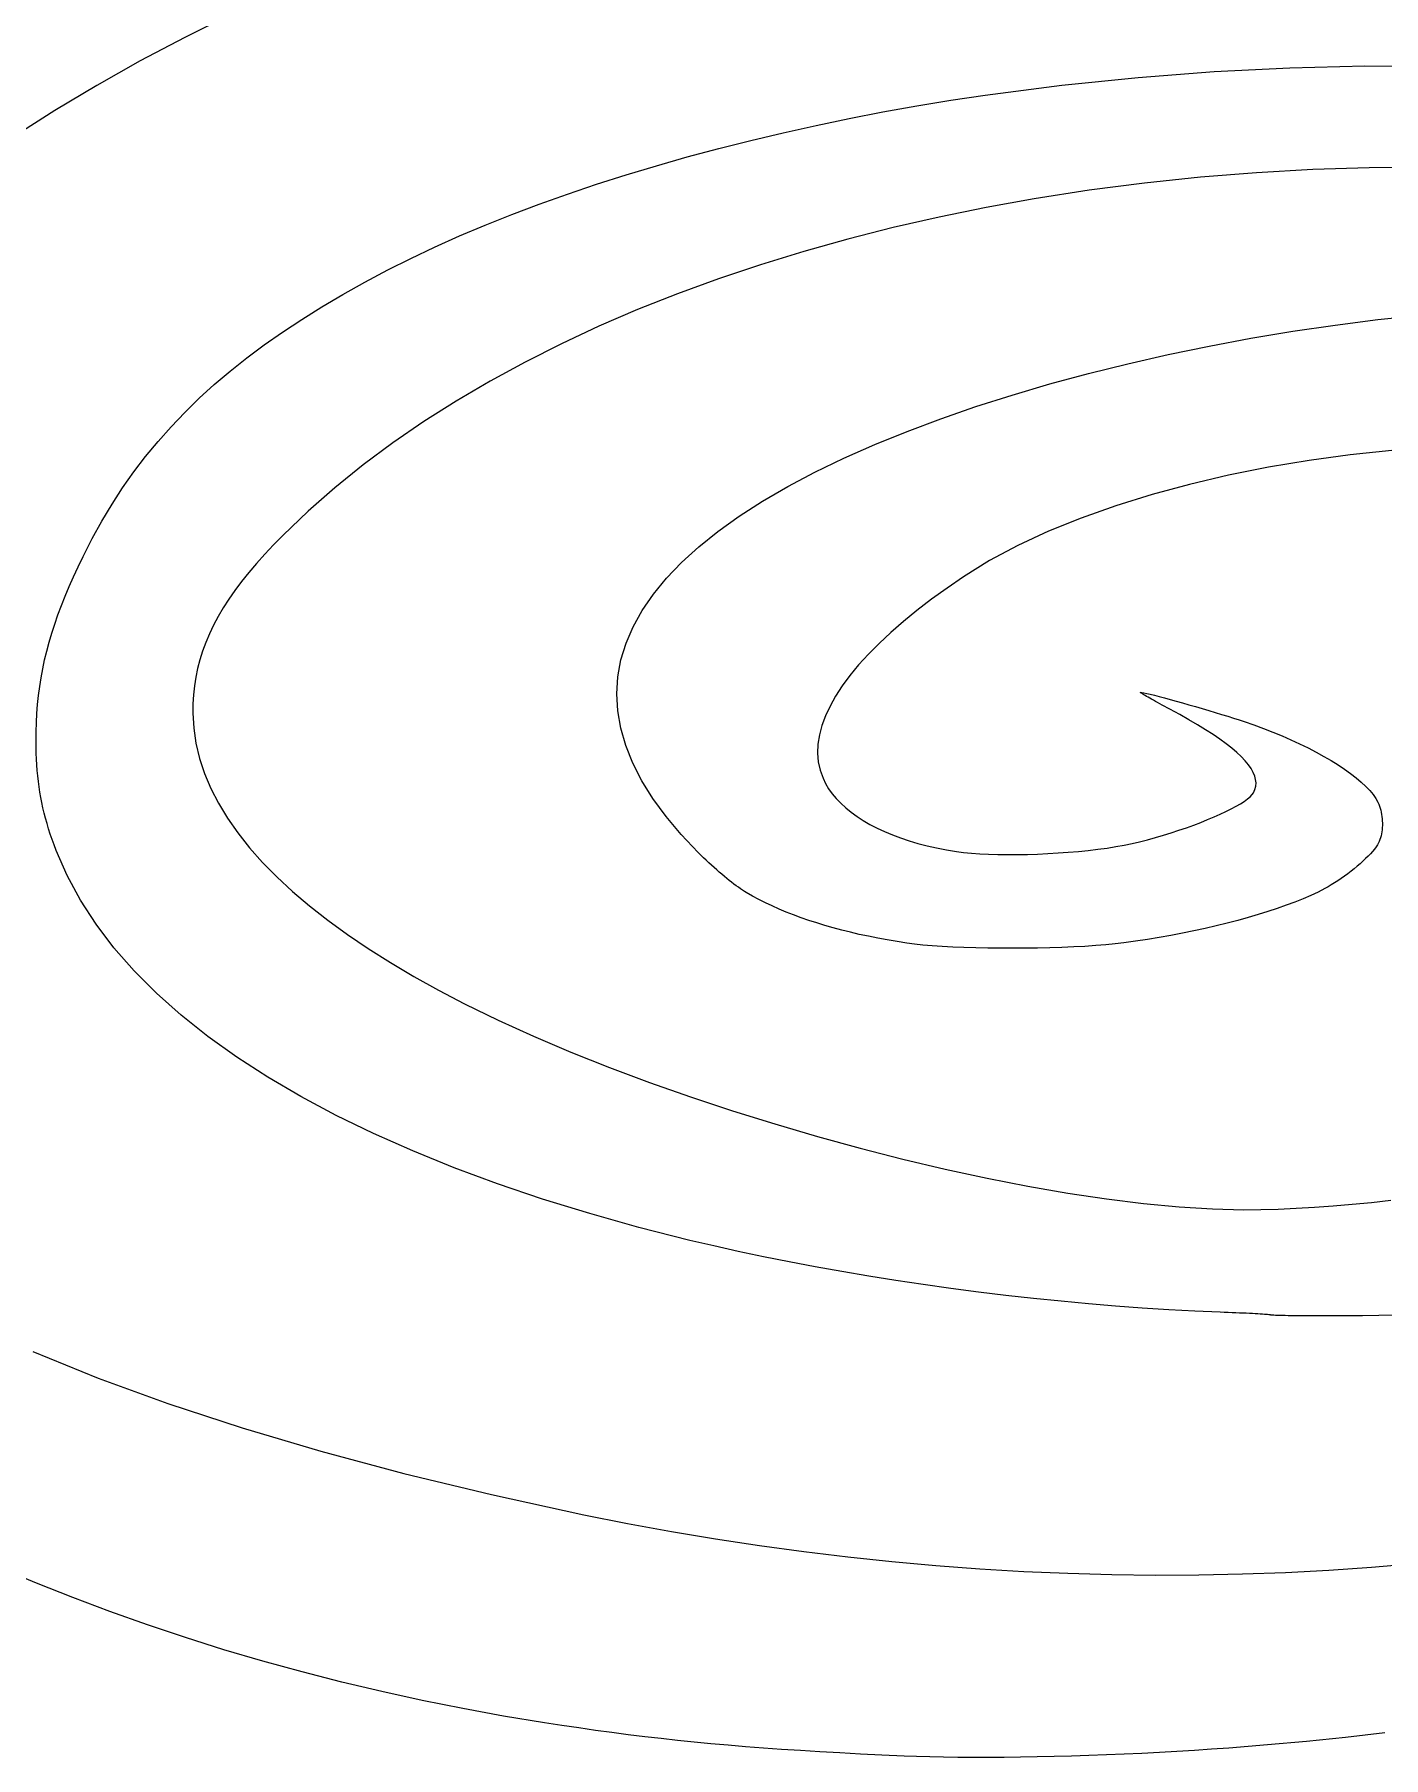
# Model space of a CAD drawing. Header units: metres. Extents: x -106 to 107, y -104 to 107.
# Drawn here: x -19.79 to 4.73, y -33.07 to -1.75 of the extents above; entities that cross this region are included whole.
import ezdxf

# ---------------------------------------------------------------- set-up
doc = ezdxf.new("R2010")
doc.units = ezdxf.units.M

msp = doc.modelspace()

# ---------------------------------------------------------------- linework, layer by layer
for p, q in [((-16.2295, -1.39548), (-17.0594, -1.8074)), ((-17.0594, -1.8074), (-17.8685, -2.23555)), ((-17.8685, -2.23555), (-18.6554, -2.67917)), ((0.26653, -2.53325), (1.6501, -2.42764)), ((1.6501, -2.42764), (3.02538, -2.35864)), ((3.02538, -2.35864), (4.38875, -2.32581)), ((4.38875, -2.32581), (5.73654, -2.32866)), ((-18.6554, -2.67917), (-19.4187, -3.13742)), ((-2.51096, -2.85619), (-1.12169, -2.67595)), ((-1.12169, -2.67595), (0.26653, -2.53325)), ((-4.37129, -3.16254), (-3.75545, -3.05232)), ((-3.75545, -3.05232), (-3.13506, -2.95015)), ((-3.13506, -2.95015), (-2.51096, -2.85619)), ((-19.4187, -3.13742), (-20.157, -3.60956)), ((-6.18359, -3.53883), (-5.58617, -3.40602)), ((-5.58617, -3.40602), (-4.98181, -3.28052)), ((-4.98181, -3.28052), (-4.37129, -3.16254)), ((-7.35437, -3.82544), (-6.77325, -3.67871)), ((-6.77325, -3.67871), (-6.18359, -3.53883)), ((-8.48772, -4.1384), (-7.92613, -3.97873)), ((-7.92613, -3.97873), (-7.35437, -3.82544)), ((-9.57716, -4.47588), (-9.03833, -4.30418)), ((-9.03833, -4.30418), (-8.48772, -4.1384)), ((1.39931, -4.34767), (0.38426, -4.45335)), ((2.41939, -4.26657), (1.39931, -4.34767)), ((3.44212, -4.20985), (2.41939, -4.26657)), ((4.46515, -4.17738), (3.44212, -4.20985)), ((5.48613, -4.16893), (4.46515, -4.17738)), ((-10.6163, -4.83595), (-10.1034, -4.6532)), ((-10.1034, -4.6532), (-9.57716, -4.47588)), ((-0.62338, -4.58379), (-1.62128, -4.73917)), ((0.38426, -4.45335), (-0.62338, -4.58379)), ((-11.115, -5.02388), (-10.6163, -4.83595)), ((-2.49254, -4.89664), (-3.34761, -5.07137)), ((-1.62128, -4.73917), (-2.49254, -4.89664)), ((-12.0666, -5.41437), (-11.5987, -5.21677)), ((-11.5987, -5.21677), (-11.115, -5.02388)), ((-4.1859, -5.26309), (-5.00677, -5.47153)), ((-3.34761, -5.07137), (-4.1859, -5.26309)), ((-12.9517, -5.82274), (-12.5178, -5.61642)), ((-12.5178, -5.61642), (-12.0666, -5.41437)), ((-5.00677, -5.47153), (-5.80963, -5.69641)), ((-13.3674, -6.03305), (-12.9517, -5.82274)), ((-6.59389, -5.93744), (-7.35889, -6.19438)), ((-5.80963, -5.69641), (-6.59389, -5.93744)), ((-14.1839, -6.4801), (-13.7846, -6.25609)), ((-13.7846, -6.25609), (-13.3674, -6.03305)), ((-7.35889, -6.19438), (-8.10406, -6.46693)), ((-14.5658, -6.70555), (-14.1839, -6.4801)), ((-8.10406, -6.46693), (-8.82877, -6.75484)), ((-14.9308, -6.93298), (-14.5658, -6.70555)), ((-8.82877, -6.75484), (-9.53241, -7.05783)), ((4.62482, -6.93668), (5.40334, -6.85381)), ((-15.6124, -7.39569), (-15.2795, -7.16286)), ((-15.2795, -7.16286), (-14.9308, -6.93298)), ((-9.53241, -7.05783), (-10.2144, -7.3756)), ((2.31357, -7.27521), (3.07793, -7.14793)), ((3.07793, -7.14793), (3.84901, -7.03491)), ((3.84901, -7.03491), (4.62482, -6.93668)), ((-15.93, -7.63194), (-15.6124, -7.39569)), ((-10.2144, -7.3756), (-10.8741, -7.70789)), ((0.81302, -7.57018), (1.55794, -7.41615)), ((1.55794, -7.41615), (2.31357, -7.27521)), ((-16.2328, -7.87213), (-15.93, -7.63194)), ((-10.8741, -7.70789), (-11.5108, -8.05444)), ((-0.63664, -7.91531), (0.08083, -7.73676)), ((0.08083, -7.73676), (0.81302, -7.57018)), ((-16.7962, -8.36629), (-16.5213, -8.11674)), ((-16.5213, -8.11674), (-16.2328, -7.87213)), ((-11.5108, -8.05444), (-12.1241, -8.41498)), ((-2.01944, -8.30606), (-1.3374, -8.10527)), ((-1.3374, -8.10527), (-0.63664, -7.91531)), ((-17.0579, -8.62123), (-16.7962, -8.36629)), ((-12.1241, -8.41498), (-12.7133, -8.78922)), ((-2.68077, -8.51715), (-2.01944, -8.30606)), ((-17.3069, -8.88208), (-17.0579, -8.62123)), ((-3.93327, -8.96788), (-3.31937, -8.73793)), ((-3.31937, -8.73793), (-2.68077, -8.51715)), ((-17.5437, -9.14932), (-17.3069, -8.88208)), ((-12.7133, -8.78922), (-13.2777, -9.17688)), ((-4.52045, -9.20641), (-3.93327, -8.96788)), ((-17.769, -9.42346), (-17.5437, -9.14932)), ((-13.2777, -9.17688), (-13.8168, -9.5777)), ((-5.07892, -9.45296), (-4.52045, -9.20641)), ((4.87811, -9.31422), (4.12181, -9.39424)), ((-18.1867, -9.99437), (-17.9831, -9.70499)), ((-17.9831, -9.70499), (-17.769, -9.42346)), ((-13.8168, -9.5777), (-14.33, -9.99139)), ((-6.1017, -9.96783), (-5.60666, -9.70695)), ((-5.60666, -9.70695), (-5.07892, -9.45296)), ((2.63344, -9.62013), (1.90904, -9.76485)), ((3.3723, -9.49641), (2.63344, -9.62013)), ((4.12181, -9.39424), (3.3723, -9.49641)), ((-18.3802, -10.2921), (-18.1867, -9.99437)), ((-14.33, -9.99139), (-14.8165, -10.4177)), ((-6.56203, -10.235), (-6.1017, -9.96783)), ((1.20294, -9.92995), (0.51897, -10.1149)), ((1.90904, -9.76485), (1.20294, -9.92995)), ((-18.5642, -10.5988), (-18.3802, -10.2921)), ((-6.98566, -10.508), (-6.56203, -10.235)), ((-0.13905, -10.319), (-0.7673, -10.5419)), ((0.51897, -10.1149), (-0.13905, -10.319)), ((-18.7392, -10.9148), (-18.5642, -10.5988)), ((-14.8165, -10.4177), (-15.2759, -10.8564)), ((-7.37003, -10.7842), (-6.98566, -10.508)), ((-0.7673, -10.5419), (-1.36197, -10.7827)), ((-18.9058, -11.2406), (-18.7392, -10.9148)), ((-15.2759, -10.8564), (-15.446, -11.0296)), ((-7.71793, -11.0643), (-7.37003, -10.7842)), ((-1.36197, -10.7827), (-1.91919, -11.0411)), ((-18.9953, -11.4266), (-18.9058, -11.2406)), ((-15.6058, -11.1998), (-15.7556, -11.3673)), ((-15.446, -11.0296), (-15.6058, -11.1998)), ((-8.02934, -11.3479), (-7.71793, -11.0643)), ((-1.91919, -11.0411), (-2.43517, -11.3164)), ((-19.0795, -11.6084), (-18.9953, -11.4266)), ((-15.8955, -11.5325), (-16.0257, -11.6955)), ((-15.7556, -11.3673), (-15.8955, -11.5325)), ((-8.30426, -11.6351), (-8.02934, -11.3479)), ((-2.43517, -11.3164), (-2.90605, -11.6081)), ((-19.2316, -11.9614), (-19.1582, -11.7866)), ((-19.1582, -11.7866), (-19.0795, -11.6084)), ((-16.1462, -11.8566), (-16.2574, -12.0163)), ((-16.0257, -11.6955), (-16.1462, -11.8566)), ((-8.54265, -11.9258), (-8.30426, -11.6351)), ((-3.20538, -11.8139), (-3.48756, -12.0187)), ((-2.90605, -11.6081), (-3.20538, -11.8139)), ((-19.3629, -12.3024), (-19.2998, -12.1332)), ((-19.2998, -12.1332), (-19.2316, -11.9614)), ((-16.3592, -12.1747), (-16.4519, -12.3322)), ((-16.2574, -12.0163), (-16.3592, -12.1747)), ((-8.74452, -12.2197), (-8.54265, -11.9258)), ((-3.48756, -12.0187), (-3.75244, -12.2222)), ((-19.4742, -12.6342), (-19.421, -12.4693)), ((-19.421, -12.4693), (-19.3629, -12.3024)), ((-16.5356, -12.4891), (-16.6105, -12.6456)), ((-16.4519, -12.3322), (-16.5356, -12.4891)), ((-9.03859, -12.8171), (-8.90984, -12.5169)), ((-8.90984, -12.5169), (-8.74452, -12.2197)), ((-3.99985, -12.4241), (-4.22963, -12.6243)), ((-3.75244, -12.2222), (-3.99985, -12.4241)), ((-19.5661, -12.9599), (-19.5225, -12.7977)), ((-19.5225, -12.7977), (-19.4742, -12.6342)), ((-16.6766, -12.8021), (-16.7342, -12.9588)), ((-16.6105, -12.6456), (-16.6766, -12.8021)), ((-9.13078, -13.1203), (-9.03859, -12.8171)), ((-4.44165, -12.8226), (-4.63574, -13.0187)), ((-4.22963, -12.6243), (-4.44165, -12.8226)), ((-19.6394, -13.2822), (-19.605, -13.1213)), ((-19.605, -13.1213), (-19.5661, -12.9599)), ((-16.7835, -13.1161), (-16.8244, -13.2742)), ((-16.7342, -12.9588), (-16.7835, -13.1161)), ((-9.18639, -13.4264), (-9.13078, -13.1203)), ((-4.63574, -13.0187), (-4.81177, -13.2124)), ((-19.6948, -13.6041), (-19.6693, -13.4431)), ((-19.6693, -13.4431), (-19.6394, -13.2822)), ((-16.8573, -13.4334), (-16.8822, -13.5941)), ((-16.8244, -13.2742), (-16.8573, -13.4334)), ((-9.20538, -13.7352), (-9.18639, -13.4264)), ((-4.96957, -13.4034), (-5.10901, -13.5917)), ((-4.81177, -13.2124), (-4.96957, -13.4034)), ((-19.7332, -13.9285), (-19.7161, -13.7658)), ((-19.7161, -13.7658), (-19.6948, -13.6041)), ((-16.8993, -13.7565), (-16.9088, -13.9209)), ((-16.8822, -13.5941), (-16.8993, -13.7565)), ((-9.18776, -14.0467), (-9.20538, -13.7352)), ((-5.22992, -13.7769), (-5.33215, -13.9589)), ((-5.10901, -13.5917), (-5.22992, -13.7769)), ((0.30887, -13.7083), (0.31111, -13.7072)), ((0.3105, -13.7114), (0.30887, -13.7083)), ((0.31587, -13.7164), (0.3105, -13.7114)), ((0.31111, -13.7072), (0.33305, -13.7095)), ((0.32484, -13.7233), (0.31587, -13.7164)), ((0.33731, -13.7319), (0.32484, -13.7233)), ((0.33305, -13.7095), (0.37051, -13.7166)), ((0.35307, -13.7422), (0.33731, -13.7319)), ((0.37204, -13.7541), (0.35307, -13.7422)), ((0.37051, -13.7166), (0.42218, -13.7282)), ((0.39403, -13.7675), (0.37204, -13.7541)), ((0.41893, -13.7823), (0.39403, -13.7675)), ((0.42218, -13.7282), (0.48674, -13.7438)), ((0.48674, -13.7438), (0.56285, -13.763)), ((0.56285, -13.763), (0.64919, -13.7856)), ((-19.7461, -14.0925), (-19.7332, -13.9285)), ((-16.9088, -13.9209), (-16.9108, -14.0876)), ((-16.9108, -14.0876), (-16.8954, -14.3618)), ((-9.13353, -14.3607), (-9.18776, -14.0467)), ((-5.33215, -13.9589), (-5.41556, -14.1374)), ((0.44659, -13.7985), (0.41893, -13.7823)), ((0.47688, -13.816), (0.44659, -13.7985)), ((0.50964, -13.8346), (0.47688, -13.816)), ((0.54477, -13.8544), (0.50964, -13.8346)), ((0.58209, -13.8752), (0.54477, -13.8544)), ((0.62147, -13.8969), (0.58209, -13.8752)), ((0.66278, -13.9195), (0.62147, -13.8969)), ((0.64919, -13.7856), (0.74443, -13.8112)), ((0.70586, -13.9429), (0.66278, -13.9195)), ((0.7506, -13.9669), (0.70586, -13.9429)), ((0.74443, -13.8112), (0.84728, -13.8392)), ((0.79683, -13.9917), (0.7506, -13.9669)), ((0.84444, -14.0169), (0.79683, -13.9917)), ((1.02306, -14.113), (0.84444, -14.0169)), ((0.84728, -13.8392), (0.95637, -13.8695)), ((0.95637, -13.8695), (1.07042, -13.9016)), ((1.07042, -13.9016), (1.18808, -13.9351)), ((1.18808, -13.9351), (1.30804, -13.9697)), ((1.30804, -13.9697), (1.42897, -14.0049)), ((1.42897, -14.0049), (1.54955, -14.0405)), ((1.54955, -14.0405), (1.66847, -14.076)), ((1.66847, -14.076), (1.78438, -14.1111)), ((-19.7602, -14.4259), (-19.7551, -14.2581)), ((-19.7551, -14.2581), (-19.7461, -14.0925)), ((-16.8954, -14.3618), (-16.855, -14.6357)), ((-9.04263, -14.6771), (-9.13353, -14.3607)), ((-5.47998, -14.3122), (-5.52528, -14.4831)), ((-5.41556, -14.1374), (-5.47998, -14.3122)), ((1.19075, -14.2068), (1.02306, -14.113)), ((1.34752, -14.2984), (1.19075, -14.2068)), ((1.49341, -14.3878), (1.34752, -14.2984)), ((1.62842, -14.4749), (1.49341, -14.3878)), ((1.78438, -14.1111), (1.896, -14.1453)), ((1.896, -14.1453), (2.00197, -14.1784)), ((2.00197, -14.1784), (2.10095, -14.2099)), ((2.10095, -14.2099), (2.19168, -14.2395)), ((2.19168, -14.2395), (2.36905, -14.3003)), ((2.36905, -14.3003), (2.54346, -14.3641)), ((2.54346, -14.3641), (2.71443, -14.4308)), ((-19.7614, -14.596), (-19.7602, -14.4259)), ((-19.7602, -14.7067), (-19.7614, -14.596)), ((-19.7575, -14.8149), (-19.7602, -14.7067)), ((-16.855, -14.6357), (-16.7896, -14.9091)), ((-8.9151, -14.9958), (-9.04263, -14.6771)), ((-5.5513, -14.6499), (-5.55789, -14.8123)), ((-5.52528, -14.4831), (-5.5513, -14.6499)), ((1.75258, -14.5599), (1.62842, -14.4749)), ((1.86591, -14.6427), (1.75258, -14.5599)), ((1.96844, -14.7234), (1.86591, -14.6427)), ((2.71443, -14.4308), (2.88148, -14.4999)), ((2.88148, -14.4999), (3.04413, -14.5713)), ((3.04413, -14.5713), (3.20189, -14.6445)), ((3.20189, -14.6445), (3.35428, -14.7194)), ((-19.7531, -14.921), (-19.7575, -14.8149)), ((-19.747, -15.025), (-19.7531, -14.921)), ((-19.7393, -15.1272), (-19.747, -15.025)), ((-16.7896, -14.9091), (-16.6995, -15.1819)), ((-8.7509, -15.3167), (-8.9151, -14.9958)), ((-5.55789, -14.8123), (-5.54489, -14.9702)), ((-5.54489, -14.9702), (-5.51218, -15.1233)), ((2.0602, -14.8019), (1.96844, -14.7234)), ((2.14119, -14.8784), (2.0602, -14.8019)), ((2.21146, -14.9528), (2.14119, -14.8784)), ((2.27103, -15.0251), (2.21146, -14.9528)), ((2.31989, -15.0954), (2.27103, -15.0251)), ((3.35428, -14.7194), (3.50079, -14.7957)), ((3.50079, -14.7957), (3.64096, -14.8729)), ((3.64096, -14.8729), (3.77429, -14.9509)), ((3.77429, -14.9509), (3.90031, -15.0294)), ((3.90031, -15.0294), (4.01854, -15.108)), ((-19.7299, -15.2278), (-19.7393, -15.1272)), ((-19.7186, -15.3269), (-19.7299, -15.2278)), ((-19.7056, -15.4249), (-19.7186, -15.3269)), ((-16.6995, -15.1819), (-16.5846, -15.454)), ((-8.55, -15.6396), (-8.7509, -15.3167)), ((-5.51218, -15.1233), (-5.45955, -15.2714)), ((-5.45955, -15.2714), (-5.41318, -15.3671)), ((2.35809, -15.1638), (2.31989, -15.0954)), ((2.38567, -15.2301), (2.35809, -15.1638)), ((2.40262, -15.2945), (2.38567, -15.2301)), ((2.40898, -15.357), (2.40262, -15.2945)), ((4.01854, -15.108), (4.12848, -15.1864)), ((4.12848, -15.1864), (4.22964, -15.2645)), ((4.22964, -15.2645), (4.32155, -15.3419)), ((4.32155, -15.3419), (4.40372, -15.4182)), ((-19.6908, -15.5219), (-19.7056, -15.4249)), ((-19.674, -15.6181), (-19.6908, -15.5219)), ((-19.6554, -15.7137), (-19.674, -15.6181)), ((-16.5846, -15.454), (-16.4452, -15.7253)), ((-8.31242, -15.9645), (-8.55, -15.6396)), ((-5.41318, -15.3671), (-5.3575, -15.4605)), ((-5.3575, -15.4605), (-5.29277, -15.5515)), ((-5.29277, -15.5515), (-5.21922, -15.6399)), ((-5.21922, -15.6399), (-5.13707, -15.7256)), ((2.19473, -15.6902), (2.2541, -15.6476)), ((2.2541, -15.6476), (2.30266, -15.607)), ((2.30266, -15.607), (2.33974, -15.5687)), ((2.33974, -15.5687), (2.36473, -15.533)), ((2.36473, -15.533), (2.39, -15.4762)), ((2.39, -15.4762), (2.40477, -15.4175)), ((2.40477, -15.4175), (2.40898, -15.357)), ((4.40372, -15.4182), (4.47565, -15.4932)), ((4.47565, -15.4932), (4.5369, -15.5667)), ((4.5369, -15.5667), (4.58693, -15.6382)), ((4.58693, -15.6382), (4.62527, -15.7076)), ((-19.6348, -15.8089), (-19.6554, -15.7137)), ((-19.6122, -15.904), (-19.6348, -15.8089)), ((-19.5875, -15.9991), (-19.6122, -15.904)), ((-16.4452, -15.7253), (-16.2814, -15.9957)), ((-8.03813, -16.2913), (-8.31242, -15.9645)), ((-5.13707, -15.7256), (-5.04657, -15.8085)), ((-5.04657, -15.8085), (-4.94797, -15.8885)), ((-4.94797, -15.8885), (-4.84148, -15.9654)), ((-4.84148, -15.9654), (-4.72736, -16.039)), ((1.64659, -15.9736), (1.75763, -15.9244)), ((1.75763, -15.9244), (1.86163, -15.8756)), ((1.86163, -15.8756), (1.95798, -15.8276)), ((1.95798, -15.8276), (2.04604, -15.7805)), ((2.04604, -15.7805), (2.12517, -15.7346)), ((2.12517, -15.7346), (2.19473, -15.6902)), ((4.62527, -15.7076), (4.63995, -15.7409)), ((4.63995, -15.7409), (4.65314, -15.7758)), ((4.65314, -15.7758), (4.66486, -15.812)), ((4.66486, -15.812), (4.67508, -15.8495)), ((4.67508, -15.8495), (4.68381, -15.8878)), ((4.68381, -15.8878), (4.69104, -15.927)), ((4.69104, -15.927), (4.69681, -15.9668)), ((4.69681, -15.9668), (4.70105, -16.0069)), ((-19.5608, -16.0944), (-19.5875, -15.9991)), ((-19.532, -16.1902), (-19.5608, -16.0944)), ((-19.5011, -16.2866), (-19.532, -16.1902)), ((-16.2814, -15.9957), (-16.0931, -16.2649)), ((-16.0931, -16.2649), (-15.8806, -16.533)), ((-4.72736, -16.039), (-4.6058, -16.1094)), ((-4.6058, -16.1094), (-4.4771, -16.1763)), ((-4.4771, -16.1763), (-4.34148, -16.2395)), ((-4.34148, -16.2395), (-4.19913, -16.2991)), ((0.72578, -16.3062), (0.86827, -16.2618)), ((0.86827, -16.2618), (1.00816, -16.2159)), ((1.00816, -16.2159), (1.14484, -16.1688)), ((1.14484, -16.1688), (1.27765, -16.1208)), ((1.27765, -16.1208), (1.40598, -16.072)), ((1.40598, -16.072), (1.52917, -16.0229)), ((1.52917, -16.0229), (1.64659, -15.9736)), ((4.68872, -16.282), (4.68092, -16.3181)), ((4.69502, -16.2447), (4.68872, -16.282)), ((4.69978, -16.2064), (4.69502, -16.2447)), ((4.70306, -16.1673), (4.69978, -16.2064)), ((4.70105, -16.0069), (4.7038, -16.0472)), ((4.70482, -16.1276), (4.70306, -16.1673)), ((4.7038, -16.0472), (4.70505, -16.0875)), ((4.70505, -16.0875), (4.70482, -16.1276)), ((-19.468, -16.3839), (-19.5011, -16.2866)), ((-19.4326, -16.4822), (-19.468, -16.3839)), ((-19.3951, -16.5818), (-19.4326, -16.4822)), ((-19.1958, -17.0378), (-19.3951, -16.5818)), ((-15.8806, -16.533), (-15.6441, -16.7998)), ((-7.72713, -16.6197), (-8.03813, -16.2913)), ((-4.19913, -16.2991), (-4.05032, -16.3548)), ((-4.05032, -16.3548), (-3.89529, -16.4065)), ((-3.89529, -16.4065), (-3.73428, -16.4541)), ((-3.73428, -16.4541), (-3.56752, -16.4974)), ((-3.56752, -16.4974), (-3.39522, -16.5364)), ((-3.39522, -16.5364), (-3.21767, -16.5709)), ((-3.21767, -16.5709), (-3.03505, -16.6007)), ((-0.81903, -16.5993), (-0.63979, -16.5812)), ((-0.63979, -16.5812), (-0.4655, -16.5608)), ((-0.4655, -16.5608), (-0.29733, -16.5383)), ((-0.29733, -16.5383), (-0.13657, -16.5136)), ((-0.13657, -16.5136), (0.01558, -16.4869)), ((0.01558, -16.4869), (0.15787, -16.4582)), ((0.15787, -16.4582), (0.28908, -16.4275)), ((0.28908, -16.4275), (0.43555, -16.3893)), ((0.43555, -16.3893), (0.58133, -16.3488)), ((0.58133, -16.3488), (0.72578, -16.3062)), ((4.55968, -16.5584), (4.52551, -16.5997)), ((4.58946, -16.519), (4.55968, -16.5584)), ((4.61452, -16.4817), (4.58946, -16.519)), ((4.63451, -16.4468), (4.61452, -16.4817)), ((4.64841, -16.4174), (4.63451, -16.4468)), ((4.66077, -16.386), (4.64841, -16.4174)), ((4.6716, -16.3529), (4.66077, -16.386)), ((4.68092, -16.3181), (4.6716, -16.3529)), ((-15.6441, -16.7998), (-15.3835, -17.0651)), ((-7.67908, -16.6674), (-7.72713, -16.6197)), ((-7.63091, -16.7143), (-7.67908, -16.6674)), ((-7.58272, -16.7604), (-7.63091, -16.7143)), ((-7.53458, -16.8057), (-7.58272, -16.7604)), ((-7.48662, -16.85), (-7.53458, -16.8057)), ((-7.43892, -16.8933), (-7.48662, -16.85)), ((-7.39159, -16.9355), (-7.43892, -16.8933)), ((-3.03505, -16.6007), (-2.90419, -16.6177)), ((-2.90419, -16.6177), (-2.76219, -16.6316)), ((-2.76219, -16.6316), (-2.61032, -16.6425)), ((-2.61032, -16.6425), (-2.44978, -16.6504)), ((-2.44978, -16.6504), (-2.28183, -16.6554)), ((-2.28183, -16.6554), (-2.10768, -16.6576)), ((-2.10768, -16.6576), (-1.92857, -16.6571)), ((-1.92857, -16.6571), (-1.74576, -16.6538)), ((-1.74576, -16.6538), (-1.56044, -16.6479)), ((-1.56044, -16.6479), (-1.37389, -16.6395)), ((-1.37389, -16.6395), (-1.1873, -16.6285)), ((-1.1873, -16.6285), (-1.00194, -16.6151)), ((-1.00194, -16.6151), (-0.81903, -16.5993)), ((4.24754, -16.8702), (4.1922, -16.9164)), ((4.30086, -16.8239), (4.24754, -16.8702)), ((4.35184, -16.7776), (4.30086, -16.8239)), ((4.40013, -16.7318), (4.35184, -16.7776)), ((4.4454, -16.6867), (4.40013, -16.7318)), ((4.4873, -16.6426), (4.4454, -16.6867)), ((4.52551, -16.5997), (4.4873, -16.6426)), ((-18.9542, -17.4849), (-19.1958, -17.0378)), ((-15.3835, -17.0651), (-15.099, -17.3289)), ((-7.3447, -16.9766), (-7.39159, -16.9355)), ((-7.29839, -17.0163), (-7.3447, -16.9766)), ((-7.25272, -17.0547), (-7.29839, -17.0163)), ((-7.20781, -17.0917), (-7.25272, -17.0547)), ((-7.16374, -17.1272), (-7.20781, -17.0917)), ((-7.12062, -17.1611), (-7.16374, -17.1272)), ((-7.07855, -17.1933), (-7.12062, -17.1611)), ((-7.03763, -17.2238), (-7.07855, -17.1933)), ((3.77721, -17.2105), (3.71803, -17.2449)), ((3.83708, -17.1736), (3.77721, -17.2105)), ((3.89732, -17.1345), (3.83708, -17.1736)), ((3.9576, -17.0935), (3.89732, -17.1345)), ((4.01758, -17.0509), (3.9576, -17.0935)), ((4.07689, -17.007), (4.01758, -17.0509)), ((4.13521, -16.9621), (4.07689, -17.007)), ((4.1922, -16.9164), (4.13521, -16.9621)), ((-18.6706, -17.9227), (-18.9542, -17.4849)), ((-15.099, -17.3289), (-14.7907, -17.591)), ((-6.99796, -17.2524), (-7.03763, -17.2238)), ((-6.95961, -17.2791), (-6.99796, -17.2524)), ((-6.92271, -17.3038), (-6.95961, -17.2791)), ((-6.88733, -17.3264), (-6.92271, -17.3038)), ((-6.85361, -17.3469), (-6.88733, -17.3264)), ((-6.74156, -17.4108), (-6.85361, -17.3469)), ((-6.62601, -17.4729), (-6.74156, -17.4108)), ((-6.50693, -17.533), (-6.62601, -17.4729)), ((-6.38432, -17.5913), (-6.50693, -17.533)), ((3.11429, -17.5206), (2.95767, -17.5795)), ((3.26328, -17.4607), (3.11429, -17.5206)), ((3.40417, -17.3999), (3.26328, -17.4607)), ((3.53653, -17.3385), (3.40417, -17.3999)), ((3.65991, -17.2765), (3.53653, -17.3385)), ((3.71803, -17.2449), (3.65991, -17.2765)), ((-14.7907, -17.591), (-14.4588, -17.8512)), ((-6.25815, -17.6476), (-6.38432, -17.5913)), ((-6.12845, -17.7021), (-6.25815, -17.6476)), ((-5.99518, -17.7547), (-6.12845, -17.7021)), ((-5.85832, -17.8054), (-5.99518, -17.7547)), ((-5.7179, -17.8542), (-5.85832, -17.8054)), ((2.26418, -17.8031), (2.07634, -17.8554)), ((2.44669, -17.7493), (2.26418, -17.8031)), ((2.62343, -17.6939), (2.44669, -17.7493)), ((2.79391, -17.6373), (2.62343, -17.6939)), ((2.95767, -17.5795), (2.79391, -17.6373)), ((-18.3455, -18.351), (-18.6706, -17.9227)), ((-14.4588, -17.8512), (-14.1033, -18.1096)), ((-14.1033, -18.1096), (-13.7243, -18.3659)), ((-5.5739, -17.9011), (-5.7179, -17.8542)), ((-5.42628, -17.9461), (-5.5739, -17.9011)), ((-5.27507, -17.9893), (-5.42628, -17.9461)), ((-5.12024, -18.0306), (-5.27507, -17.9893)), ((-4.96178, -18.0701), (-5.12024, -18.0306)), ((-4.7997, -18.1076), (-4.96178, -18.0701)), ((-4.63397, -18.1433), (-4.7997, -18.1076)), ((-4.46458, -18.1772), (-4.63397, -18.1433)), ((0.86299, -18.129), (0.65068, -18.1667)), ((1.0732, -18.0888), (0.86299, -18.129)), ((1.28082, -18.0462), (1.0732, -18.0888)), ((1.4854, -18.0015), (1.28082, -18.0462)), ((1.68649, -17.9547), (1.4854, -18.0015)), ((1.88361, -17.9059), (1.68649, -17.9547)), ((2.07634, -17.8554), (1.88361, -17.9059)), ((-17.9793, -18.7694), (-18.3455, -18.351)), ((-13.7243, -18.3659), (-13.3221, -18.6201)), ((-4.29155, -18.2092), (-4.46458, -18.1772)), ((-4.11485, -18.2393), (-4.29155, -18.2092)), ((-3.93448, -18.2676), (-4.11485, -18.2393)), ((-3.79924, -18.2855), (-3.93448, -18.2676)), ((-3.64656, -18.3016), (-3.79924, -18.2855)), ((-3.47829, -18.3157), (-3.64656, -18.3016)), ((-3.29623, -18.328), (-3.47829, -18.3157)), ((-3.1022, -18.3383), (-3.29623, -18.328)), ((-2.89803, -18.3467), (-3.1022, -18.3383)), ((-2.68553, -18.3531), (-2.89803, -18.3467)), ((-2.46654, -18.3577), (-2.68553, -18.3531)), ((-2.24286, -18.3604), (-2.46654, -18.3577)), ((-2.01633, -18.3611), (-2.24286, -18.3604)), ((-1.78874, -18.36), (-2.01633, -18.3611)), ((-1.56195, -18.3569), (-1.78874, -18.36)), ((-1.33777, -18.3519), (-1.56195, -18.3569)), ((-1.11801, -18.3451), (-1.33777, -18.3519)), ((-0.90451, -18.3363), (-1.11801, -18.3451)), ((-0.69907, -18.3257), (-0.90451, -18.3363)), ((-0.50351, -18.3131), (-0.69907, -18.3257)), ((-0.31966, -18.2987), (-0.50351, -18.3131)), ((-0.14935, -18.2823), (-0.31966, -18.2987)), ((0.00558, -18.2641), (-0.14935, -18.2823)), ((0.22153, -18.2344), (0.00558, -18.2641)), ((0.43669, -18.2019), (0.22153, -18.2344)), ((0.65068, -18.1667), (0.43669, -18.2019)), ((-17.5726, -19.1777), (-17.9793, -18.7694)), ((-13.3221, -18.6201), (-12.8966, -18.8719)), ((-12.8966, -18.8719), (-12.4481, -19.1214)), ((-17.1258, -19.5755), (-17.5726, -19.1777)), ((-12.4481, -19.1214), (-11.9765, -19.3683)), ((-11.9765, -19.3683), (-11.3654, -19.6671)), ((-16.6393, -19.9627), (-17.1258, -19.5755)), ((-11.3654, -19.6671), (-10.7192, -19.9608)), ((-16.1137, -20.3388), (-16.6393, -19.9627)), ((-10.7192, -19.9608), (-10.0419, -20.2483)), ((-15.5494, -20.7037), (-16.1137, -20.3388)), ((-10.0419, -20.2483), (-9.33784, -20.5284)), ((-9.33784, -20.5284), (-8.61108, -20.8)), ((-14.9469, -21.057), (-15.5494, -20.7037)), ((-8.61108, -20.8), (-7.86577, -21.062)), ((-14.3066, -21.3984), (-14.9469, -21.057)), ((-7.86577, -21.062), (-7.10608, -21.3134)), ((-13.629, -21.7277), (-14.3066, -21.3984)), ((-7.10608, -21.3134), (-6.3362, -21.5531)), ((-6.3362, -21.5531), (-5.56024, -21.7799)), ((-12.9146, -22.0445), (-13.629, -21.7277)), ((-5.56024, -21.7799), (-4.78238, -21.9927)), ((-12.1639, -22.3487), (-12.9146, -22.0445)), ((-4.78238, -21.9927), (-4.00677, -22.1905)), ((-4.00677, -22.1905), (-3.23759, -22.3721)), ((-11.3773, -22.6398), (-12.1639, -22.3487)), ((-3.23759, -22.3721), (-2.47897, -22.5365)), ((-2.47897, -22.5365), (-1.73508, -22.6825)), ((-10.5552, -22.9176), (-11.3773, -22.6398)), ((-1.73508, -22.6825), (-1.01007, -22.809)), ((-1.01007, -22.809), (-0.30811, -22.9151)), ((-9.69821, -23.1818), (-10.5552, -22.9176)), ((-0.30811, -22.9151), (0.36665, -22.9994)), ((0.36665, -22.9994), (1.01007, -23.0611)), ((1.01007, -23.0611), (1.618, -23.0988)), ((1.618, -23.0988), (2.18623, -23.1117)), ((2.18623, -23.1117), (2.49432, -23.1088)), ((2.49432, -23.1088), (2.8119, -23.1004)), ((2.8119, -23.1004), (3.13797, -23.0865)), ((3.13797, -23.0865), (3.47156, -23.0673)), ((3.47156, -23.0673), (3.81166, -23.0429)), ((3.81166, -23.0429), (4.15732, -23.0134)), ((4.15732, -23.0134), (4.50754, -22.9791)), ((4.50754, -22.9791), (4.86134, -22.9399)), ((-8.80675, -23.4321), (-9.69821, -23.1818)), ((-7.88126, -23.6683), (-8.80675, -23.4321)), ((-7.44626, -23.7711), (-7.88126, -23.6683)), ((-6.9995, -23.8708), (-7.44626, -23.7711)), ((-6.54214, -23.9673), (-6.9995, -23.8708)), ((-6.07529, -24.0605), (-6.54214, -23.9673)), ((-5.6001, -24.1503), (-6.07529, -24.0605)), ((-5.11768, -24.2364), (-5.6001, -24.1503)), ((-4.62918, -24.3188), (-5.11768, -24.2364)), ((-4.13573, -24.3972), (-4.62918, -24.3188)), ((-3.63846, -24.4715), (-4.13573, -24.3972)), ((-3.1385, -24.5416), (-3.63846, -24.4715)), ((-2.63699, -24.6073), (-3.1385, -24.5416)), ((-2.13506, -24.6684), (-2.63699, -24.6073)), ((-1.63383, -24.7248), (-2.13506, -24.6684)), ((-1.13446, -24.7764), (-1.63383, -24.7248)), ((-0.63806, -24.8229), (-1.13446, -24.7764)), ((-0.14578, -24.8643), (-0.63806, -24.8229)), ((0.34125, -24.9004), (-0.14578, -24.8643)), ((0.8219, -24.931), (0.34125, -24.9004)), ((1.29504, -24.956), (0.8219, -24.931)), ((1.75957, -24.9752), (1.29504, -24.956)), ((1.83234, -24.9778), (1.75957, -24.9752)), ((1.90366, -24.9805), (1.83234, -24.9778)), ((1.97333, -24.9833), (1.90366, -24.9805)), ((2.04108, -24.9861), (1.97333, -24.9833)), ((2.10669, -24.9889), (2.04108, -24.9861)), ((2.16991, -24.9917), (2.10669, -24.9889)), ((2.2305, -24.9945), (2.16991, -24.9917)), ((2.28822, -24.9973), (2.2305, -24.9945)), ((2.34286, -25.0001), (2.28822, -24.9973)), ((2.39413, -25.0028), (2.34286, -25.0001)), ((2.44183, -25.0055), (2.39413, -25.0028)), ((2.4857, -25.0081), (2.44183, -25.0055)), ((2.52553, -25.0107), (2.4857, -25.0081)), ((2.56105, -25.0131), (2.52553, -25.0107)), ((2.59203, -25.0155), (2.56105, -25.0131)), ((2.61821, -25.0177), (2.59203, -25.0155)), ((2.63939, -25.0198), (2.61821, -25.0177)), ((2.65532, -25.0217), (2.63939, -25.0198)), ((2.66576, -25.0235), (2.65532, -25.0217)), ((2.67044, -25.0251), (2.66576, -25.0235)), ((2.67564, -25.0263), (2.67043, -25.0248)), ((2.67043, -25.0248), (2.67044, -25.0251)), ((2.68762, -25.0278), (2.67564, -25.0263)), ((2.70605, -25.0292), (2.68762, -25.0278)), ((2.73068, -25.0306), (2.70605, -25.0292)), ((2.76123, -25.0319), (2.73068, -25.0306)), ((2.79739, -25.0332), (2.76123, -25.0319)), ((2.83891, -25.0344), (2.79739, -25.0332)), ((2.88551, -25.0355), (2.83891, -25.0344)), ((2.9369, -25.0366), (2.88551, -25.0355)), ((2.99278, -25.0376), (2.9369, -25.0366)), ((3.05292, -25.0385), (2.99278, -25.0376)), ((3.11697, -25.0393), (3.05292, -25.0385)), ((3.18471, -25.04), (3.11697, -25.0393)), ((3.25583, -25.0407), (3.18471, -25.04)), ((3.33008, -25.0412), (3.25583, -25.0407)), ((3.40714, -25.0417), (3.33008, -25.0412)), ((3.48676, -25.042), (3.40714, -25.0417)), ((3.56862, -25.0423), (3.48676, -25.042)), ((3.6525, -25.0424), (3.56862, -25.0423)), ((3.73807, -25.0424), (3.6525, -25.0424)), ((4.34293, -25.038), (3.73807, -25.0424)), ((4.93976, -25.0261), (4.34293, -25.038)), ((-19.8176, -25.6871), (-18.6303, -26.1706)), ((-18.6303, -26.1706), (-17.363, -26.6337)), ((-17.363, -26.6337), (-16.0151, -27.0766)), ((-16.0151, -27.0766), (-14.586, -27.4999)), ((-14.586, -27.4999), (-13.0752, -27.9037)), ((-13.0752, -27.9037), (-11.4821, -28.2885)), ((-11.4821, -28.2885), (-9.80632, -28.6545)), ((-9.80632, -28.6545), (-9.00974, -28.8136)), ((-9.00974, -28.8136), (-8.21155, -28.9603)), ((-8.21155, -28.9603), (-7.41209, -29.0945)), ((-7.41209, -29.0945), (-6.61168, -29.2164)), ((-6.61168, -29.2164), (-5.81064, -29.3258)), ((-5.81064, -29.3258), (-5.00931, -29.4227)), ((-5.00931, -29.4227), (-4.20802, -29.5072)), ((-19.7549, -29.8983), (-20.4072, -29.6243)), ((-4.20802, -29.5072), (-3.40709, -29.5791)), ((-3.40709, -29.5791), (-2.60687, -29.6386)), ((-2.60687, -29.6386), (-1.80766, -29.6855)), ((-1.80766, -29.6855), (-1.00981, -29.7199)), ((-1.00981, -29.7199), (-0.21365, -29.7417)), ((-0.21365, -29.7417), (0.58049, -29.7509)), ((0.58049, -29.7509), (1.3723, -29.7475)), ((1.3723, -29.7475), (2.16145, -29.7315)), ((2.16145, -29.7315), (2.9476, -29.7029)), ((2.9476, -29.7029), (3.73042, -29.6616)), ((3.73042, -29.6616), (4.5096, -29.6077)), ((4.5096, -29.6077), (5.28477, -29.541)), ((-19.0921, -30.1618), (-19.7549, -29.8983)), ((-18.4193, -30.4147), (-19.0921, -30.1618)), ((-17.737, -30.6567), (-18.4193, -30.4147)), ((-17.0458, -30.8877), (-17.737, -30.6567)), ((-16.3463, -31.1074), (-17.0458, -30.8877)), ((-15.639, -31.3157), (-16.3463, -31.1074)), ((-14.9246, -31.5123), (-15.639, -31.3157)), ((-14.2035, -31.6972), (-14.9246, -31.5123)), ((-13.4763, -31.87), (-14.2035, -31.6972)), ((-12.7437, -32.0306), (-13.4763, -31.87)), ((-12.006, -32.1788), (-12.7437, -32.0306)), ((-11.264, -32.3144), (-12.006, -32.1788)), ((-10.5182, -32.4372), (-11.264, -32.3144)), ((-10.206, -32.485), (-10.5182, -32.4372)), ((-9.89903, -32.5303), (-10.206, -32.485)), ((-9.5961, -32.5733), (-9.89903, -32.5303)), ((-9.29608, -32.614), (-9.5961, -32.5733)), ((-8.99791, -32.6525), (-9.29608, -32.614)), ((-8.70042, -32.689), (-8.99791, -32.6525)), ((-8.40254, -32.7235), (-8.70042, -32.689)), ((-8.10313, -32.7562), (-8.40254, -32.7235)), ((-7.80107, -32.7871), (-8.10313, -32.7562)), ((-7.49525, -32.8164), (-7.80107, -32.7871)), ((-7.18459, -32.8442), (-7.49525, -32.8164)), ((-6.86792, -32.8705), (-7.18459, -32.8442)), ((-6.54416, -32.8955), (-6.86792, -32.8705)), ((2.61705, -32.8394), (1.9122, -32.8959)), ((3.32463, -32.7743), (2.61705, -32.8394)), ((4.03488, -32.7005), (3.32463, -32.7743)), ((4.74777, -32.6179), (4.03488, -32.7005)), ((-6.21217, -32.9193), (-6.54416, -32.8955)), ((-5.87086, -32.942), (-6.21217, -32.9193)), ((-5.5191, -32.9636), (-5.87086, -32.942)), ((-5.15578, -32.9843), (-5.5191, -32.9636)), ((-4.77979, -33.0042), (-5.15578, -32.9843)), ((-4.39, -33.0234), (-4.77979, -33.0042)), ((-3.98529, -33.0419), (-4.39, -33.0234)), ((-3.98518, -33.0417), (-3.98529, -33.0419)), ((-3.7597, -33.0505), (-3.98518, -33.0417)), ((-3.52113, -33.0574), (-3.7597, -33.0505)), ((-3.27042, -33.0626), (-3.52113, -33.0574)), ((-3.00851, -33.0659), (-3.27042, -33.0626)), ((-2.7364, -33.0675), (-3.00851, -33.0659)), ((-2.45506, -33.0673), (-2.7364, -33.0675)), ((-2.16544, -33.0654), (-2.45506, -33.0673)), ((-1.8685, -33.0619), (-2.16544, -33.0654)), ((-1.56523, -33.0566), (-1.8685, -33.0619)), ((-1.25661, -33.0498), (-1.56523, -33.0566)), ((-0.94356, -33.0413), (-1.25661, -33.0498)), ((-0.62709, -33.0312), (-0.94356, -33.0413)), ((-0.30814, -33.0195), (-0.62709, -33.0312)), ((0.01228, -33.0063), (-0.30814, -33.0195)), ((0.33325, -32.9916), (0.01228, -33.0063)), ((0.65378, -32.9753), (0.33325, -32.9916)), ((0.97292, -32.9576), (0.65378, -32.9753)), ((1.28967, -32.9384), (0.97292, -32.9576)), ((1.60309, -32.9179), (1.28967, -32.9384)), ((1.9122, -32.8959), (1.60309, -32.9179))]:
    msp.add_line(p, q)

doc.saveas('drawing.dxf')
